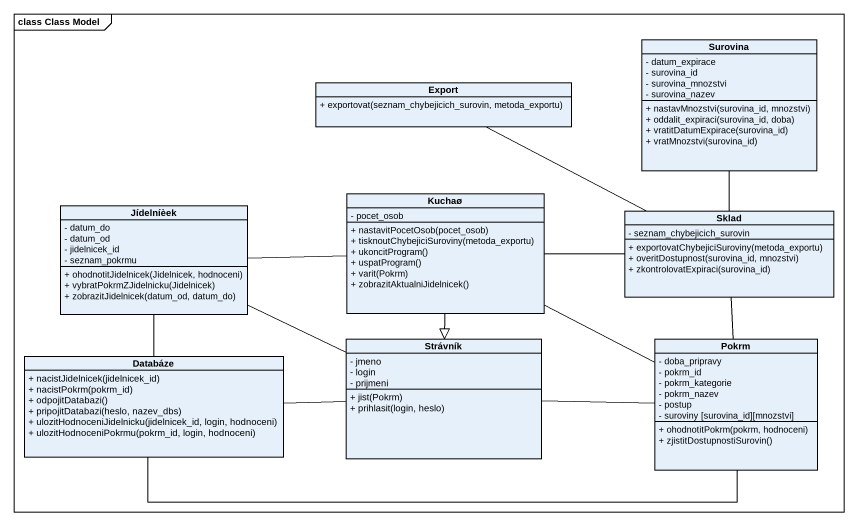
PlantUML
@startuml
mainframe class Class Model
hide circle
hide empty members
skinparam classAttributeIconSize 0
class Surovina {
  - datum_expirace
  - surovina_id
  - surovina_mnozstvi
  - surovina_nazev
  + nastavMnozstvi(surovina_id, mnozstvi)
  + oddalit_expiraci(surovina_id, doba)
  + vratitDatumExpirace(surovina_id)
  + vratMnozstvi(surovina_id)
}
class Export {
  + exportovat(seznam_chybejicich_surovin, metoda_exportu)
}
class Kuchaø {
  - pocet_osob
  + nastavitPocetOsob(pocet_osob)
  + tisknoutChybejiciSuroviny(metoda_exportu)
  + ukoncitProgram()
  + uspatProgram()
  + varit(Pokrm)
  + zobrazitAktualniJidelnicek()
}
class Jídelníèek {
  - datum_do
  - datum_od
  - jidelnicek_id
  - seznam_pokrmu
  + ohodnotitJidelnicek(Jidelnicek, hodnoceni)
  + vybratPokrmZJidelnicku(Jidelnicek)
  + zobrazitJidelnicek(datum_od, datum_do)
}
class Sklad {
  - seznam_chybejicich_surovin
  + exportovatChybejiciSuroviny(metoda_exportu)
  + overitDostupnost(surovina_id, mnozstvi)
  + zkontrolovatExpiraci(surovina_id)
}
class Strávník {
  - jmeno
  - login
  - prijmeni
  + jist(Pokrm)
  + prihlasit(login, heslo)
}
class Pokrm {
  - doba_pripravy
  - pokrm_id
  - pokrm_kategorie
  - pokrm_nazev
  - postup
  - suroviny [surovina_id][mnozstvi]
  + ohodnotitPokrm(pokrm, hodnoceni)
  + zjistitDostupnostiSurovin()
}
class Databáze {
  + nacistJidelnicek(jidelnicek_id)
  + nacistPokrm(pokrm_id)
  + odpojitDatabazi()
  + pripojitDatabazi(heslo, nazev_dbs)
  + ulozitHodnoceniJidelnicku(jidelnicek_id, login, hodnoceni)
  + ulozitHodnoceniPokrmu(pokrm_id, login, hodnoceni)
}
Surovina -- Sklad
Export -right- Sklad
Kuchaø -left- Jídelníèek
Kuchaø -right- Sklad
Kuchaø --|> Strávník
Kuchaø -right- Pokrm
Jídelníèek -- Databáze
Strávník -left- Jídelníèek
Strávník -right- Pokrm
Strávník -left- Databáze
Pokrm -up- Sklad
Pokrm -left- Databáze
@enduml
